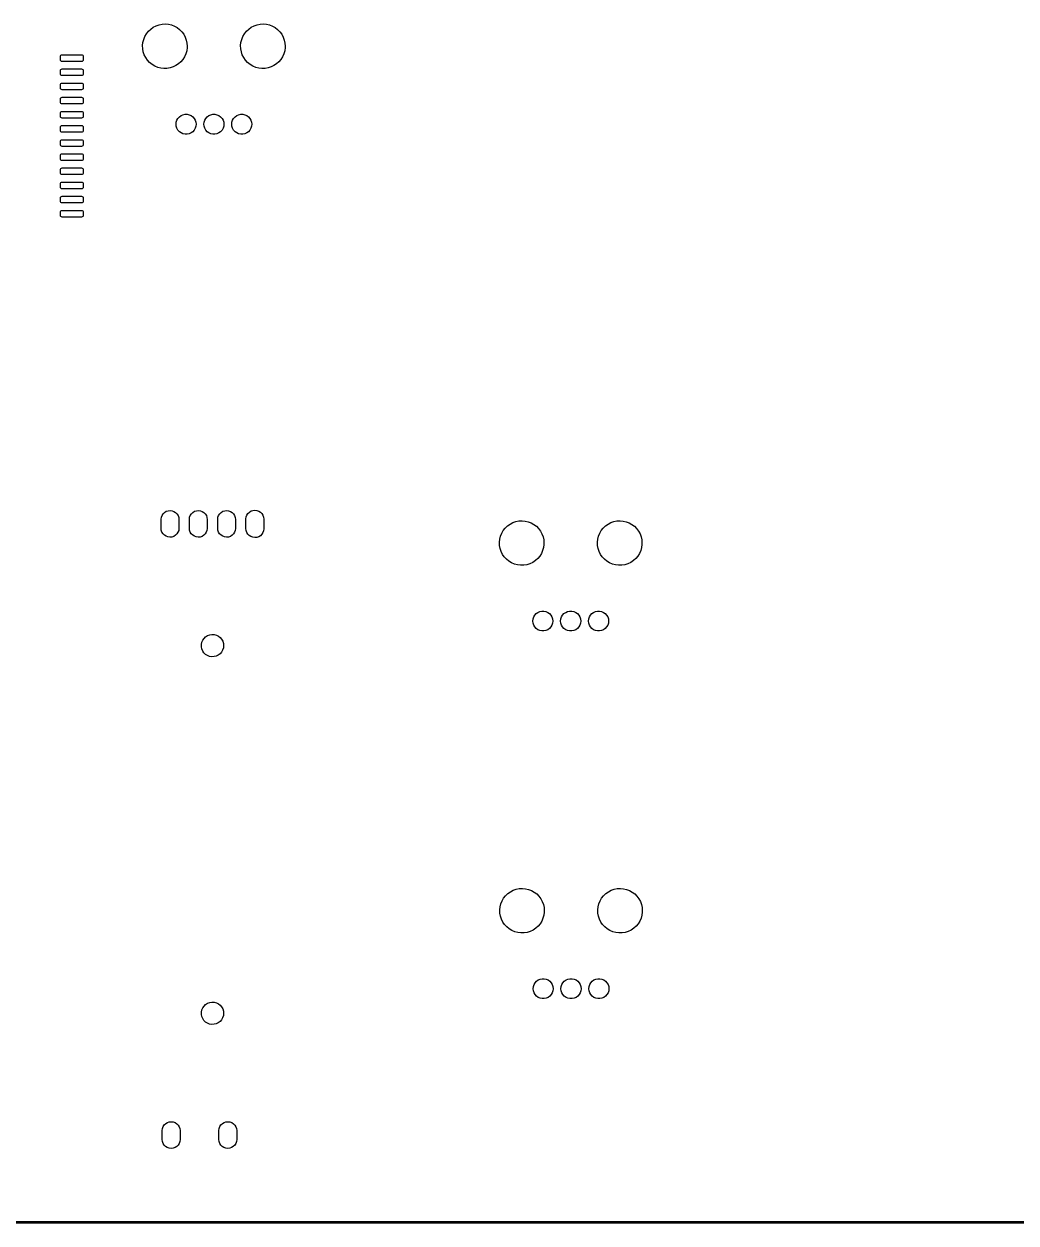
# Model space of a CAD drawing. Extents: x 119 to 479, y -311 to -51.
# Drawn here: x 299.9 to 389, y -311.1 to -203.4 of the extents above; entities that cross this region are included whole.
import ezdxf

# ---------------------------------------------------------------- set-up
doc = ezdxf.new("R2010")
doc.units = 0
doc.layers.add('BLACK', color=7, linetype='CONTINUOUS')

msp = doc.modelspace()

# ---------------------------------------------------------------- linework, layer by layer
at = {"layer": 'BLACK', "linetype": 'CONTINUOUS'}
for p, q in [((310.804, -204.57), (310.946, -204.326)), ((310.946, -204.326), (311.121, -204.104)), ((311.121, -204.104), (311.325, -203.909)), ((311.325, -203.909), (311.555, -203.745)), ((311.555, -203.745), (311.806, -203.614)), ((311.806, -203.614), (312.072, -203.521)), ((312.072, -203.521), (312.349, -203.466)), ((312.349, -203.466), (312.631, -203.45)), ((312.631, -203.45), (312.913, -203.475)), ((312.913, -203.475), (313.188, -203.538)), ((313.188, -203.538), (313.452, -203.64)), ((313.452, -203.64), (313.698, -203.778)), ((313.698, -203.778), (313.923, -203.95)), ((313.923, -203.95), (314.121, -204.151)), ((314.121, -204.151), (314.289, -204.378)), ((314.289, -204.378), (314.423, -204.627)), ((319.604, -204.57), (319.746, -204.326)), ((319.746, -204.326), (319.921, -204.104)), ((319.921, -204.104), (320.125, -203.909)), ((320.125, -203.909), (320.355, -203.745)), ((320.355, -203.745), (320.606, -203.614)), ((320.606, -203.614), (320.872, -203.521)), ((320.872, -203.521), (321.149, -203.466)), ((321.149, -203.466), (321.431, -203.45)), ((321.431, -203.45), (321.713, -203.475)), ((321.713, -203.475), (321.988, -203.538)), ((321.988, -203.538), (322.252, -203.64)), ((322.252, -203.64), (322.498, -203.778)), ((322.498, -203.778), (322.723, -203.95)), ((322.723, -203.95), (322.921, -204.151)), ((322.921, -204.151), (323.089, -204.378)), ((323.089, -204.378), (323.223, -204.627)), ((310.601, -205.387), (310.63, -205.106)), ((310.612, -205.669), (310.601, -205.387)), ((310.63, -205.106), (310.698, -204.832)), ((310.698, -204.832), (310.804, -204.57)), ((314.423, -204.627), (314.521, -204.892)), ((314.521, -204.892), (314.58, -205.168)), ((314.58, -205.168), (314.6, -205.45)), ((314.6, -205.45), (314.596, -205.576)), ((319.401, -205.387), (319.43, -205.106)), ((319.412, -205.669), (319.401, -205.387)), ((319.43, -205.106), (319.498, -204.832)), ((319.498, -204.832), (319.604, -204.57)), ((323.223, -204.627), (323.321, -204.892)), ((323.321, -204.892), (323.38, -205.168)), ((323.38, -205.168), (323.4, -205.45)), ((323.4, -205.45), (323.396, -205.576)), ((303.225, -206.365), (303.236, -206.308)), ((303.225, -206.665), (303.225, -206.365)), ((303.236, -206.308), (303.269, -206.259)), ((303.269, -206.259), (303.318, -206.226)), ((303.318, -206.226), (303.375, -206.215)), ((303.375, -206.215), (305.125, -206.215)), ((305.125, -206.215), (305.182, -206.226)), ((305.182, -206.226), (305.231, -206.259)), ((305.231, -206.259), (305.264, -206.308)), ((305.264, -206.308), (305.275, -206.365)), ((305.275, -206.365), (305.275, -206.665)), ((310.663, -205.947), (310.612, -205.669)), ((310.752, -206.215), (310.663, -205.947)), ((310.879, -206.468), (310.752, -206.215)), ((311.039, -206.7), (310.879, -206.468)), ((314.218, -206.626), (314.036, -206.842)), ((314.368, -206.386), (314.218, -206.626)), ((314.482, -206.127), (314.368, -206.386)), ((314.558, -205.856), (314.482, -206.127)), ((314.596, -205.576), (314.558, -205.856)), ((319.463, -205.947), (319.412, -205.669)), ((319.552, -206.215), (319.463, -205.947)), ((319.679, -206.468), (319.552, -206.215)), ((319.839, -206.7), (319.679, -206.468)), ((323.018, -206.626), (322.836, -206.842)), ((323.168, -206.386), (323.018, -206.626)), ((323.282, -206.127), (323.168, -206.386)), ((323.358, -205.856), (323.282, -206.127)), ((323.396, -205.576), (323.358, -205.856)), ((303.236, -206.722), (303.225, -206.665)), ((303.225, -207.635), (303.236, -207.578)), ((303.225, -207.935), (303.225, -207.635)), ((303.269, -206.771), (303.236, -206.722)), ((303.236, -207.578), (303.269, -207.529)), ((303.318, -206.804), (303.269, -206.771)), ((303.269, -207.529), (303.318, -207.496)), ((303.375, -206.815), (303.318, -206.804)), ((303.318, -207.496), (303.375, -207.485)), ((305.125, -206.815), (303.375, -206.815)), ((303.375, -207.485), (305.125, -207.485)), ((305.182, -206.804), (305.125, -206.815)), ((305.125, -207.485), (305.182, -207.496)), ((305.231, -206.771), (305.182, -206.804)), ((305.182, -207.496), (305.231, -207.529)), ((305.264, -206.722), (305.231, -206.771)), ((305.231, -207.529), (305.264, -207.578)), ((305.275, -206.665), (305.264, -206.722)), ((305.264, -207.578), (305.275, -207.635)), ((305.275, -207.635), (305.275, -207.935)), ((311.231, -206.908), (311.039, -206.7)), ((311.45, -207.086), (311.231, -206.908)), ((311.692, -207.232), (311.45, -207.086)), ((311.952, -207.342), (311.692, -207.232)), ((312.225, -207.415), (311.952, -207.342)), ((312.506, -207.448), (312.225, -207.415)), ((312.788, -207.441), (312.506, -207.448)), ((313.067, -207.395), (312.788, -207.441)), ((313.336, -207.31), (313.067, -207.395)), ((313.591, -207.187), (313.336, -207.31)), ((313.826, -207.03), (313.591, -207.187)), ((314.036, -206.842), (313.826, -207.03)), ((320.031, -206.908), (319.839, -206.7)), ((320.25, -207.086), (320.031, -206.908)), ((320.492, -207.232), (320.25, -207.086)), ((320.752, -207.342), (320.492, -207.232)), ((321.025, -207.415), (320.752, -207.342)), ((321.306, -207.448), (321.025, -207.415)), ((321.588, -207.441), (321.306, -207.448)), ((321.867, -207.395), (321.588, -207.441)), ((322.136, -207.31), (321.867, -207.395)), ((322.391, -207.187), (322.136, -207.31)), ((322.626, -207.03), (322.391, -207.187)), ((322.836, -206.842), (322.626, -207.03)), ((303.236, -207.992), (303.225, -207.935)), ((303.269, -208.041), (303.236, -207.992)), ((303.318, -208.074), (303.269, -208.041)), ((303.269, -208.799), (303.318, -208.766)), ((303.375, -208.085), (303.318, -208.074)), ((303.318, -208.766), (303.375, -208.755)), ((305.125, -208.085), (303.375, -208.085)), ((303.375, -208.755), (305.125, -208.755)), ((305.182, -208.074), (305.125, -208.085)), ((305.125, -208.755), (305.182, -208.766)), ((305.231, -208.041), (305.182, -208.074)), ((305.182, -208.766), (305.231, -208.799)), ((305.264, -207.992), (305.231, -208.041)), ((305.275, -207.935), (305.264, -207.992)), ((303.225, -208.905), (303.236, -208.848)), ((303.225, -209.205), (303.225, -208.905)), ((303.236, -209.262), (303.225, -209.205)), ((303.236, -208.848), (303.269, -208.799)), ((303.269, -209.311), (303.236, -209.262)), ((303.318, -209.344), (303.269, -209.311)), ((303.375, -209.355), (303.318, -209.344)), ((305.125, -209.355), (303.375, -209.355)), ((305.182, -209.344), (305.125, -209.355)), ((305.231, -209.311), (305.182, -209.344)), ((305.231, -208.799), (305.264, -208.848)), ((305.264, -209.262), (305.231, -209.311)), ((305.264, -208.848), (305.275, -208.905)), ((305.275, -209.205), (305.264, -209.262)), ((305.275, -208.905), (305.275, -209.205)), ((303.225, -210.175), (303.236, -210.118)), ((303.225, -210.475), (303.225, -210.175)), ((303.236, -210.532), (303.225, -210.475)), ((303.236, -210.118), (303.269, -210.069)), ((303.269, -210.581), (303.236, -210.532)), ((303.269, -210.069), (303.318, -210.036)), ((303.318, -210.614), (303.269, -210.581)), ((303.318, -210.036), (303.375, -210.025)), ((303.375, -210.625), (303.318, -210.614)), ((303.375, -210.025), (305.125, -210.025)), ((305.125, -210.625), (303.375, -210.625)), ((305.125, -210.025), (305.182, -210.036)), ((305.182, -210.614), (305.125, -210.625)), ((305.182, -210.036), (305.231, -210.069)), ((305.231, -210.581), (305.182, -210.614)), ((305.231, -210.069), (305.264, -210.118)), ((305.264, -210.532), (305.231, -210.581)), ((305.264, -210.118), (305.275, -210.175)), ((305.275, -210.475), (305.264, -210.532)), ((305.275, -210.175), (305.275, -210.475)), ((303.225, -211.445), (303.236, -211.388)), ((303.225, -211.745), (303.225, -211.445)), ((303.236, -211.802), (303.225, -211.745)), ((303.236, -211.388), (303.269, -211.339)), ((303.269, -211.851), (303.236, -211.802)), ((303.269, -211.339), (303.318, -211.306)), ((303.318, -211.884), (303.269, -211.851)), ((303.318, -211.306), (303.375, -211.295)), ((303.375, -211.895), (303.318, -211.884)), ((303.375, -211.295), (305.125, -211.295)), ((305.125, -211.895), (303.375, -211.895)), ((305.125, -211.295), (305.182, -211.306)), ((305.182, -211.884), (305.125, -211.895)), ((305.182, -211.306), (305.231, -211.339)), ((305.231, -211.851), (305.182, -211.884)), ((305.231, -211.339), (305.264, -211.388)), ((305.264, -211.802), (305.231, -211.851)), ((305.264, -211.388), (305.275, -211.445)), ((305.275, -211.745), (305.264, -211.802)), ((305.275, -211.445), (305.275, -211.745)), ((313.678, -212.084), (313.772, -211.921)), ((313.772, -211.921), (313.898, -211.781)), ((313.898, -211.781), (314.05, -211.671)), ((314.05, -211.671), (314.222, -211.594)), ((314.222, -211.594), (314.406, -211.555)), ((314.406, -211.555), (314.594, -211.555)), ((314.594, -211.555), (314.778, -211.594)), ((314.778, -211.594), (314.95, -211.671)), ((314.95, -211.671), (315.102, -211.781)), ((315.102, -211.781), (315.228, -211.921)), ((315.228, -211.921), (315.322, -212.084)), ((316.178, -212.084), (316.272, -211.921)), ((316.272, -211.921), (316.398, -211.781)), ((316.398, -211.781), (316.55, -211.671)), ((316.55, -211.671), (316.722, -211.594)), ((316.722, -211.594), (316.906, -211.555)), ((316.906, -211.555), (317.094, -211.555)), ((317.094, -211.555), (317.278, -211.594)), ((317.278, -211.594), (317.45, -211.671)), ((317.45, -211.671), (317.602, -211.781)), ((317.602, -211.781), (317.728, -211.921)), ((317.728, -211.921), (317.822, -212.084)), ((318.678, -212.084), (318.772, -211.921)), ((318.772, -211.921), (318.898, -211.781)), ((318.898, -211.781), (319.05, -211.671)), ((319.05, -211.671), (319.222, -211.594)), ((319.222, -211.594), (319.406, -211.555)), ((319.406, -211.555), (319.594, -211.555)), ((319.594, -211.555), (319.778, -211.594)), ((319.778, -211.594), (319.95, -211.671)), ((319.95, -211.671), (320.102, -211.781)), ((320.102, -211.781), (320.228, -211.921)), ((320.228, -211.921), (320.322, -212.084)), ((303.225, -212.715), (303.236, -212.658)), ((303.225, -213.015), (303.225, -212.715)), ((303.236, -213.072), (303.225, -213.015)), ((303.236, -212.658), (303.269, -212.609)), ((303.269, -213.121), (303.236, -213.072)), ((303.269, -212.609), (303.318, -212.576)), ((303.318, -212.576), (303.375, -212.565)), ((303.375, -212.565), (305.125, -212.565)), ((305.125, -212.565), (305.182, -212.576)), ((305.182, -212.576), (305.231, -212.609)), ((305.231, -212.609), (305.264, -212.658)), ((305.264, -213.072), (305.231, -213.121)), ((305.264, -212.658), (305.275, -212.715)), ((305.275, -213.015), (305.264, -213.072)), ((305.275, -212.715), (305.275, -213.015)), ((313.6, -212.45), (313.62, -212.263)), ((313.62, -212.637), (313.6, -212.45)), ((313.62, -212.263), (313.678, -212.084)), ((313.678, -212.816), (313.62, -212.637)), ((313.772, -212.979), (313.678, -212.816)), ((313.898, -213.119), (313.772, -212.979)), ((315.228, -212.979), (315.102, -213.119)), ((315.322, -212.816), (315.228, -212.979)), ((315.322, -212.084), (315.38, -212.263)), ((315.38, -212.637), (315.322, -212.816)), ((315.38, -212.263), (315.4, -212.45)), ((315.4, -212.45), (315.38, -212.637)), ((316.1, -212.45), (316.12, -212.263)), ((316.12, -212.637), (316.1, -212.45)), ((316.12, -212.263), (316.178, -212.084)), ((316.178, -212.816), (316.12, -212.637)), ((316.272, -212.979), (316.178, -212.816)), ((316.398, -213.119), (316.272, -212.979)), ((317.728, -212.979), (317.602, -213.119)), ((317.822, -212.816), (317.728, -212.979)), ((317.822, -212.084), (317.88, -212.263)), ((317.88, -212.637), (317.822, -212.816)), ((317.88, -212.263), (317.9, -212.45)), ((317.9, -212.45), (317.88, -212.637)), ((318.6, -212.45), (318.62, -212.263)), ((318.62, -212.637), (318.6, -212.45)), ((318.62, -212.263), (318.678, -212.084)), ((318.678, -212.816), (318.62, -212.637)), ((318.772, -212.979), (318.678, -212.816)), ((318.898, -213.119), (318.772, -212.979)), ((320.228, -212.979), (320.102, -213.119)), ((320.322, -212.816), (320.228, -212.979)), ((320.322, -212.084), (320.38, -212.263)), ((320.38, -212.637), (320.322, -212.816)), ((320.38, -212.263), (320.4, -212.45)), ((320.4, -212.45), (320.38, -212.637)), ((303.225, -213.985), (303.236, -213.928)), ((303.225, -214.285), (303.225, -213.985)), ((303.236, -213.928), (303.269, -213.879)), ((303.318, -213.154), (303.269, -213.121)), ((303.269, -213.879), (303.318, -213.846)), ((303.375, -213.165), (303.318, -213.154)), ((303.318, -213.846), (303.375, -213.835)), ((305.125, -213.165), (303.375, -213.165)), ((303.375, -213.835), (305.125, -213.835)), ((305.182, -213.154), (305.125, -213.165)), ((305.125, -213.835), (305.182, -213.846)), ((305.231, -213.121), (305.182, -213.154)), ((305.182, -213.846), (305.231, -213.879)), ((305.231, -213.879), (305.264, -213.928)), ((305.264, -213.928), (305.275, -213.985)), ((305.275, -213.985), (305.275, -214.285)), ((314.05, -213.229), (313.898, -213.119)), ((314.222, -213.306), (314.05, -213.229)), ((314.406, -213.345), (314.222, -213.306)), ((314.594, -213.345), (314.406, -213.345)), ((314.778, -213.306), (314.594, -213.345)), ((314.95, -213.229), (314.778, -213.306)), ((315.102, -213.119), (314.95, -213.229)), ((316.55, -213.229), (316.398, -213.119)), ((316.722, -213.306), (316.55, -213.229)), ((316.906, -213.345), (316.722, -213.306)), ((317.094, -213.345), (316.906, -213.345)), ((317.278, -213.306), (317.094, -213.345)), ((317.45, -213.229), (317.278, -213.306)), ((317.602, -213.119), (317.45, -213.229)), ((319.05, -213.229), (318.898, -213.119)), ((319.222, -213.306), (319.05, -213.229)), ((319.406, -213.345), (319.222, -213.306)), ((319.594, -213.345), (319.406, -213.345)), ((319.778, -213.306), (319.594, -213.345)), ((319.95, -213.229), (319.778, -213.306)), ((320.102, -213.119), (319.95, -213.229)), ((303.236, -214.342), (303.225, -214.285)), ((303.225, -215.255), (303.236, -215.198)), ((303.269, -214.391), (303.236, -214.342)), ((303.236, -215.198), (303.269, -215.149)), ((303.318, -214.424), (303.269, -214.391)), ((303.269, -215.149), (303.318, -215.116)), ((303.375, -214.435), (303.318, -214.424)), ((303.318, -215.116), (303.375, -215.105)), ((305.125, -214.435), (303.375, -214.435)), ((303.375, -215.105), (305.125, -215.105)), ((305.182, -214.424), (305.125, -214.435)), ((305.125, -215.105), (305.182, -215.116)), ((305.231, -214.391), (305.182, -214.424)), ((305.182, -215.116), (305.231, -215.149)), ((305.264, -214.342), (305.231, -214.391)), ((305.231, -215.149), (305.264, -215.198)), ((305.275, -214.285), (305.264, -214.342)), ((305.264, -215.198), (305.275, -215.255)), ((303.225, -215.555), (303.225, -215.255)), ((303.236, -215.612), (303.225, -215.555)), ((303.269, -215.661), (303.236, -215.612)), ((303.318, -215.694), (303.269, -215.661)), ((303.375, -215.705), (303.318, -215.694)), ((305.125, -215.705), (303.375, -215.705)), ((305.182, -215.694), (305.125, -215.705)), ((305.231, -215.661), (305.182, -215.694)), ((305.264, -215.612), (305.231, -215.661)), ((305.275, -215.555), (305.264, -215.612)), ((305.275, -215.255), (305.275, -215.555)), ((303.225, -216.525), (303.236, -216.468)), ((303.225, -216.825), (303.225, -216.525)), ((303.236, -216.882), (303.225, -216.825)), ((303.236, -216.468), (303.269, -216.419)), ((303.269, -216.931), (303.236, -216.882)), ((303.269, -216.419), (303.318, -216.386)), ((303.318, -216.964), (303.269, -216.931)), ((303.318, -216.386), (303.375, -216.375)), ((303.375, -216.975), (303.318, -216.964)), ((303.375, -216.375), (305.125, -216.375)), ((305.125, -216.975), (303.375, -216.975)), ((305.125, -216.375), (305.182, -216.386)), ((305.182, -216.964), (305.125, -216.975)), ((305.182, -216.386), (305.231, -216.419)), ((305.231, -216.931), (305.182, -216.964)), ((305.231, -216.419), (305.264, -216.468)), ((305.264, -216.882), (305.231, -216.931)), ((305.264, -216.468), (305.275, -216.525)), ((305.275, -216.825), (305.264, -216.882)), ((305.275, -216.525), (305.275, -216.825)), ((303.225, -217.795), (303.236, -217.738)), ((303.225, -218.095), (303.225, -217.795)), ((303.236, -218.152), (303.225, -218.095)), ((303.236, -217.738), (303.269, -217.689)), ((303.269, -218.201), (303.236, -218.152)), ((303.269, -217.689), (303.318, -217.656)), ((303.318, -218.234), (303.269, -218.201)), ((303.318, -217.656), (303.375, -217.645)), ((303.375, -218.245), (303.318, -218.234)), ((303.375, -217.645), (305.125, -217.645)), ((305.125, -218.245), (303.375, -218.245)), ((305.125, -217.645), (305.182, -217.656)), ((305.182, -218.234), (305.125, -218.245)), ((305.182, -217.656), (305.231, -217.689)), ((305.231, -218.201), (305.182, -218.234)), ((305.231, -217.689), (305.264, -217.738)), ((305.264, -218.152), (305.231, -218.201)), ((305.264, -217.738), (305.275, -217.795)), ((305.275, -218.095), (305.264, -218.152)), ((305.275, -217.795), (305.275, -218.095)), ((303.225, -219.065), (303.236, -219.008)), ((303.225, -219.365), (303.225, -219.065)), ((303.236, -219.422), (303.225, -219.365)), ((303.236, -219.008), (303.269, -218.959)), ((303.269, -219.471), (303.236, -219.422)), ((303.269, -218.959), (303.318, -218.926)), ((303.318, -219.504), (303.269, -219.471)), ((303.318, -218.926), (303.375, -218.915)), ((303.375, -219.515), (303.318, -219.504)), ((303.375, -218.915), (305.125, -218.915)), ((305.125, -219.515), (303.375, -219.515)), ((305.125, -218.915), (305.182, -218.926)), ((305.182, -219.504), (305.125, -219.515)), ((305.182, -218.926), (305.231, -218.959)), ((305.231, -219.471), (305.182, -219.504)), ((305.231, -218.959), (305.264, -219.008)), ((305.264, -219.422), (305.231, -219.471)), ((305.264, -219.008), (305.275, -219.065)), ((305.275, -219.365), (305.264, -219.422)), ((305.275, -219.065), (305.275, -219.365)), ((303.225, -220.335), (303.236, -220.278)), ((303.225, -220.635), (303.225, -220.335)), ((303.236, -220.278), (303.269, -220.229)), ((303.269, -220.229), (303.318, -220.196)), ((303.318, -220.196), (303.375, -220.185)), ((303.375, -220.185), (305.125, -220.185)), ((305.125, -220.185), (305.182, -220.196)), ((305.182, -220.196), (305.231, -220.229)), ((305.231, -220.229), (305.264, -220.278)), ((305.264, -220.278), (305.275, -220.335)), ((305.275, -220.335), (305.275, -220.635)), ((303.236, -220.692), (303.225, -220.635)), ((303.269, -220.741), (303.236, -220.692)), ((303.318, -220.774), (303.269, -220.741)), ((303.375, -220.785), (303.318, -220.774)), ((305.125, -220.785), (303.375, -220.785)), ((305.182, -220.774), (305.125, -220.785)), ((305.231, -220.741), (305.182, -220.774)), ((305.264, -220.692), (305.231, -220.741)), ((305.275, -220.635), (305.264, -220.692)), ((312.343, -247.562), (312.44, -247.412)), ((312.44, -247.412), (312.567, -247.288)), ((312.567, -247.288), (312.719, -247.194)), ((312.719, -247.194), (312.888, -247.137)), ((312.888, -247.137), (313.066, -247.118)), ((313.066, -247.118), (313.243, -247.139)), ((313.243, -247.139), (313.411, -247.199)), ((313.411, -247.199), (313.561, -247.295)), ((313.561, -247.295), (313.687, -247.421)), ((313.687, -247.421), (313.781, -247.572)), ((314.883, -247.562), (314.98, -247.412)), ((314.98, -247.412), (315.107, -247.288)), ((315.107, -247.288), (315.259, -247.194)), ((315.259, -247.194), (315.428, -247.137)), ((315.428, -247.137), (315.606, -247.118)), ((315.606, -247.118), (315.783, -247.139)), ((315.783, -247.139), (315.951, -247.199)), ((315.951, -247.199), (316.101, -247.295)), ((316.101, -247.295), (316.227, -247.421)), ((316.227, -247.421), (316.321, -247.572)), ((317.423, -247.562), (317.52, -247.412)), ((317.52, -247.412), (317.647, -247.288)), ((317.647, -247.288), (317.799, -247.194)), ((317.799, -247.194), (317.968, -247.137)), ((317.968, -247.137), (318.146, -247.118)), ((318.146, -247.118), (318.323, -247.139)), ((318.323, -247.139), (318.491, -247.199)), ((318.491, -247.199), (318.641, -247.295)), ((318.641, -247.295), (318.767, -247.421)), ((318.767, -247.421), (318.861, -247.572)), ((319.902, -247.699), (319.963, -247.531)), ((319.963, -247.531), (320.06, -247.381)), ((320.06, -247.381), (320.187, -247.257)), ((320.187, -247.257), (320.339, -247.163)), ((320.339, -247.163), (320.508, -247.106)), ((320.508, -247.106), (320.686, -247.087)), ((320.686, -247.087), (320.863, -247.108)), ((320.863, -247.108), (321.031, -247.168)), ((321.031, -247.168), (321.181, -247.264)), ((321.181, -247.264), (321.307, -247.39)), ((321.307, -247.39), (321.401, -247.541)), ((312.26, -247.907), (312.282, -247.73)), ((312.26, -247.918), (312.26, -247.907)), ((312.26, -248.718), (312.26, -247.918)), ((312.282, -247.73), (312.343, -247.562)), ((313.781, -247.572), (313.84, -247.741)), ((313.84, -247.741), (313.86, -247.918)), ((313.86, -247.918), (313.86, -248.718)), ((314.8, -247.907), (314.822, -247.73)), ((314.8, -247.918), (314.8, -247.907)), ((314.8, -248.718), (314.8, -247.918)), ((314.822, -247.73), (314.883, -247.562)), ((316.321, -247.572), (316.38, -247.741)), ((316.38, -247.741), (316.4, -247.918)), ((316.4, -247.918), (316.4, -248.718)), ((317.34, -247.907), (317.362, -247.73)), ((317.34, -247.918), (317.34, -247.907)), ((317.34, -248.718), (317.34, -247.918)), ((317.362, -247.73), (317.423, -247.562)), ((318.861, -247.572), (318.92, -247.741)), ((318.92, -247.741), (318.94, -247.918)), ((318.94, -247.918), (318.94, -248.718)), ((319.88, -247.876), (319.902, -247.699)), ((319.88, -247.887), (319.88, -247.876)), ((319.88, -248.749), (319.88, -247.887)), ((321.401, -247.541), (321.46, -247.71)), ((321.46, -247.71), (321.48, -247.887)), ((321.48, -247.887), (321.48, -248.749)), ((343.151, -248.694), (343.355, -248.499)), ((343.355, -248.499), (343.585, -248.335)), ((343.585, -248.335), (343.836, -248.204)), ((343.836, -248.204), (344.102, -248.111)), ((344.102, -248.111), (344.379, -248.056)), ((344.379, -248.056), (344.661, -248.04)), ((344.661, -248.04), (344.943, -248.065)), ((344.943, -248.065), (345.218, -248.128)), ((345.218, -248.128), (345.482, -248.23)), ((345.482, -248.23), (345.728, -248.368)), ((345.728, -248.368), (345.953, -248.54)), ((345.953, -248.54), (346.151, -248.741)), ((351.951, -248.694), (352.155, -248.499)), ((352.155, -248.499), (352.385, -248.335)), ((352.385, -248.335), (352.636, -248.204)), ((352.636, -248.204), (352.902, -248.111)), ((352.902, -248.111), (353.179, -248.056)), ((353.179, -248.056), (353.461, -248.04)), ((353.461, -248.04), (353.743, -248.065)), ((353.743, -248.065), (354.018, -248.128)), ((354.018, -248.128), (354.282, -248.23)), ((354.282, -248.23), (354.528, -248.368)), ((354.528, -248.368), (354.753, -248.54)), ((354.753, -248.54), (354.951, -248.741)), ((312.28, -248.895), (312.26, -248.718)), ((312.339, -249.064), (312.28, -248.895)), ((312.433, -249.215), (312.339, -249.064)), ((312.559, -249.341), (312.433, -249.215)), ((312.709, -249.437), (312.559, -249.341)), ((312.877, -249.497), (312.709, -249.437)), ((313.054, -249.518), (312.877, -249.497)), ((313.232, -249.499), (313.054, -249.518)), ((313.401, -249.442), (313.232, -249.499)), ((313.553, -249.348), (313.401, -249.442)), ((313.68, -249.224), (313.553, -249.348)), ((313.777, -249.074), (313.68, -249.224)), ((313.838, -248.906), (313.777, -249.074)), ((313.86, -248.729), (313.838, -248.906)), ((313.86, -248.718), (313.86, -248.729)), ((314.82, -248.895), (314.8, -248.718)), ((314.879, -249.064), (314.82, -248.895)), ((314.973, -249.215), (314.879, -249.064)), ((315.099, -249.341), (314.973, -249.215)), ((315.249, -249.437), (315.099, -249.341)), ((315.417, -249.497), (315.249, -249.437)), ((315.594, -249.518), (315.417, -249.497)), ((315.772, -249.499), (315.594, -249.518)), ((315.941, -249.442), (315.772, -249.499)), ((316.093, -249.348), (315.941, -249.442)), ((316.22, -249.224), (316.093, -249.348)), ((316.317, -249.074), (316.22, -249.224)), ((316.378, -248.906), (316.317, -249.074)), ((316.4, -248.729), (316.378, -248.906)), ((316.4, -248.718), (316.4, -248.729)), ((317.36, -248.895), (317.34, -248.718)), ((317.419, -249.064), (317.36, -248.895)), ((317.513, -249.215), (317.419, -249.064)), ((317.639, -249.341), (317.513, -249.215)), ((317.789, -249.437), (317.639, -249.341)), ((317.957, -249.497), (317.789, -249.437)), ((318.134, -249.518), (317.957, -249.497)), ((318.312, -249.499), (318.134, -249.518)), ((318.481, -249.442), (318.312, -249.499)), ((318.633, -249.348), (318.481, -249.442)), ((318.76, -249.224), (318.633, -249.348)), ((318.857, -249.074), (318.76, -249.224)), ((318.918, -248.906), (318.857, -249.074)), ((318.94, -248.729), (318.918, -248.906)), ((318.94, -248.718), (318.94, -248.729)), ((319.9, -248.926), (319.88, -248.749)), ((319.959, -249.095), (319.9, -248.926)), ((320.053, -249.246), (319.959, -249.095)), ((320.179, -249.372), (320.053, -249.246)), ((320.329, -249.468), (320.179, -249.372)), ((320.497, -249.528), (320.329, -249.468)), ((320.674, -249.549), (320.497, -249.528)), ((320.852, -249.53), (320.674, -249.549)), ((321.021, -249.473), (320.852, -249.53)), ((321.173, -249.379), (321.021, -249.473)), ((321.3, -249.255), (321.173, -249.379)), ((321.397, -249.105), (321.3, -249.255)), ((321.458, -248.937), (321.397, -249.105)), ((321.48, -248.76), (321.458, -248.937)), ((321.48, -248.749), (321.48, -248.76)), ((342.66, -249.696), (342.728, -249.422)), ((342.728, -249.422), (342.834, -249.16)), ((342.834, -249.16), (342.976, -248.916)), ((342.976, -248.916), (343.151, -248.694)), ((346.151, -248.741), (346.319, -248.968)), ((346.319, -248.968), (346.453, -249.217)), ((346.453, -249.217), (346.551, -249.482)), ((346.551, -249.482), (346.61, -249.758)), ((351.46, -249.696), (351.528, -249.422)), ((351.528, -249.422), (351.634, -249.16)), ((351.634, -249.16), (351.776, -248.916)), ((351.776, -248.916), (351.951, -248.694)), ((354.951, -248.741), (355.119, -248.968)), ((355.119, -248.968), (355.253, -249.217)), ((355.253, -249.217), (355.351, -249.482)), ((355.351, -249.482), (355.41, -249.758)), ((342.631, -249.977), (342.66, -249.696)), ((342.642, -250.259), (342.631, -249.977)), ((342.693, -250.537), (342.642, -250.259)), ((342.782, -250.805), (342.693, -250.537)), ((346.512, -250.717), (346.398, -250.976)), ((346.588, -250.446), (346.512, -250.717)), ((346.626, -250.166), (346.588, -250.446)), ((346.61, -249.758), (346.63, -250.04)), ((346.63, -250.04), (346.626, -250.166)), ((351.431, -249.977), (351.46, -249.696)), ((351.442, -250.259), (351.431, -249.977)), ((351.493, -250.537), (351.442, -250.259)), ((351.582, -250.805), (351.493, -250.537)), ((355.312, -250.717), (355.198, -250.976)), ((355.388, -250.446), (355.312, -250.717)), ((355.426, -250.166), (355.388, -250.446)), ((355.41, -249.758), (355.43, -250.04)), ((355.43, -250.04), (355.426, -250.166)), ((342.909, -251.058), (342.782, -250.805)), ((343.069, -251.29), (342.909, -251.058)), ((343.261, -251.498), (343.069, -251.29)), ((343.48, -251.676), (343.261, -251.498)), ((343.722, -251.822), (343.48, -251.676)), ((343.982, -251.932), (343.722, -251.822)), ((345.621, -251.777), (345.366, -251.9)), ((345.856, -251.62), (345.621, -251.777)), ((346.066, -251.432), (345.856, -251.62)), ((346.248, -251.216), (346.066, -251.432)), ((346.398, -250.976), (346.248, -251.216)), ((351.709, -251.058), (351.582, -250.805)), ((351.869, -251.29), (351.709, -251.058)), ((352.061, -251.498), (351.869, -251.29)), ((352.28, -251.676), (352.061, -251.498)), ((352.522, -251.822), (352.28, -251.676)), ((352.782, -251.932), (352.522, -251.822)), ((354.421, -251.777), (354.166, -251.9)), ((354.656, -251.62), (354.421, -251.777)), ((354.866, -251.432), (354.656, -251.62)), ((355.048, -251.216), (354.866, -251.432)), ((355.198, -250.976), (355.048, -251.216)), ((344.255, -252.005), (343.982, -251.932)), ((344.536, -252.038), (344.255, -252.005)), ((344.818, -252.031), (344.536, -252.038)), ((345.097, -251.985), (344.818, -252.031)), ((345.366, -251.9), (345.097, -251.985)), ((353.055, -252.005), (352.782, -251.932)), ((353.336, -252.038), (353.055, -252.005)), ((353.618, -252.031), (353.336, -252.038)), ((353.897, -251.985), (353.618, -252.031)), ((354.166, -251.9), (353.897, -251.985)), ((346.252, -256.184), (346.436, -256.145)), ((346.436, -256.145), (346.624, -256.145)), ((346.624, -256.145), (346.808, -256.184)), ((348.752, -256.184), (348.936, -256.145)), ((348.936, -256.145), (349.124, -256.145)), ((349.124, -256.145), (349.308, -256.184)), ((351.252, -256.184), (351.436, -256.145)), ((351.436, -256.145), (351.624, -256.145)), ((351.624, -256.145), (351.808, -256.184)), ((345.63, -257.04), (345.65, -256.853)), ((345.65, -257.227), (345.63, -257.04)), ((345.65, -256.853), (345.708, -256.674)), ((345.708, -256.674), (345.802, -256.511)), ((345.802, -256.511), (345.928, -256.371)), ((345.928, -256.371), (346.08, -256.261)), ((346.08, -256.261), (346.252, -256.184)), ((346.808, -256.184), (346.98, -256.261)), ((346.98, -256.261), (347.132, -256.371)), ((347.132, -256.371), (347.258, -256.511)), ((347.258, -256.511), (347.352, -256.674)), ((347.352, -256.674), (347.41, -256.853)), ((347.41, -256.853), (347.43, -257.04)), ((347.43, -257.04), (347.41, -257.227)), ((348.13, -257.04), (348.15, -256.853)), ((348.15, -257.227), (348.13, -257.04)), ((348.15, -256.853), (348.208, -256.674)), ((348.208, -256.674), (348.302, -256.511)), ((348.302, -256.511), (348.428, -256.371)), ((348.428, -256.371), (348.58, -256.261)), ((348.58, -256.261), (348.752, -256.184)), ((349.308, -256.184), (349.48, -256.261)), ((349.48, -256.261), (349.632, -256.371)), ((349.632, -256.371), (349.758, -256.511)), ((349.758, -256.511), (349.852, -256.674)), ((349.852, -256.674), (349.91, -256.853)), ((349.91, -256.853), (349.93, -257.04)), ((349.93, -257.04), (349.91, -257.227)), ((350.63, -257.04), (350.65, -256.853)), ((350.65, -257.227), (350.63, -257.04)), ((350.65, -256.853), (350.708, -256.674)), ((350.708, -256.674), (350.802, -256.511)), ((350.802, -256.511), (350.928, -256.371)), ((350.928, -256.371), (351.08, -256.261)), ((351.08, -256.261), (351.252, -256.184)), ((351.808, -256.184), (351.98, -256.261)), ((351.98, -256.261), (352.132, -256.371)), ((352.132, -256.371), (352.258, -256.511)), ((352.258, -256.511), (352.352, -256.674)), ((352.352, -256.674), (352.41, -256.853)), ((352.41, -256.853), (352.43, -257.04)), ((352.43, -257.04), (352.41, -257.227)), ((316.432, -258.351), (316.621, -258.281)), ((316.621, -258.281), (316.821, -258.251)), ((316.821, -258.251), (317.023, -258.262)), ((317.023, -258.262), (317.219, -258.313)), ((345.708, -257.406), (345.65, -257.227)), ((345.802, -257.569), (345.708, -257.406)), ((345.928, -257.709), (345.802, -257.569)), ((346.08, -257.819), (345.928, -257.709)), ((346.252, -257.896), (346.08, -257.819)), ((346.436, -257.935), (346.252, -257.896)), ((346.624, -257.935), (346.436, -257.935)), ((346.808, -257.896), (346.624, -257.935)), ((346.98, -257.819), (346.808, -257.896)), ((347.132, -257.709), (346.98, -257.819)), ((347.258, -257.569), (347.132, -257.709)), ((347.352, -257.406), (347.258, -257.569)), ((347.41, -257.227), (347.352, -257.406)), ((348.208, -257.406), (348.15, -257.227)), ((348.302, -257.569), (348.208, -257.406)), ((348.428, -257.709), (348.302, -257.569)), ((348.58, -257.819), (348.428, -257.709)), ((348.752, -257.896), (348.58, -257.819)), ((348.936, -257.935), (348.752, -257.896)), ((349.124, -257.935), (348.936, -257.935)), ((349.308, -257.896), (349.124, -257.935)), ((349.48, -257.819), (349.308, -257.896)), ((349.632, -257.709), (349.48, -257.819)), ((349.758, -257.569), (349.632, -257.709)), ((349.852, -257.406), (349.758, -257.569)), ((349.91, -257.227), (349.852, -257.406)), ((350.708, -257.406), (350.65, -257.227)), ((350.802, -257.569), (350.708, -257.406)), ((350.928, -257.709), (350.802, -257.569)), ((351.08, -257.819), (350.928, -257.709)), ((351.252, -257.896), (351.08, -257.819)), ((351.436, -257.935), (351.252, -257.896)), ((351.624, -257.935), (351.436, -257.935)), ((351.808, -257.896), (351.624, -257.935)), ((351.98, -257.819), (351.808, -257.896)), ((352.132, -257.709), (351.98, -257.819)), ((352.258, -257.569), (352.132, -257.709)), ((352.352, -257.406), (352.258, -257.569)), ((352.41, -257.227), (352.352, -257.406)), ((315.875, -259.145), (315.917, -258.948)), ((315.875, -259.348), (315.875, -259.145)), ((315.915, -259.546), (315.875, -259.348)), ((315.917, -258.948), (315.997, -258.762)), ((315.997, -258.762), (316.113, -258.597)), ((316.113, -258.597), (316.26, -258.458)), ((316.26, -258.458), (316.432, -258.351)), ((317.219, -258.313), (317.4, -258.402)), ((317.4, -258.402), (317.56, -258.526)), ((317.56, -258.526), (317.691, -258.679)), ((317.691, -258.679), (317.789, -258.856)), ((317.789, -258.856), (317.85, -259.049)), ((317.87, -259.257), (317.848, -259.458)), ((317.85, -259.049), (317.87, -259.25)), ((317.87, -259.25), (317.87, -259.257)), ((315.994, -259.732), (315.915, -259.546)), ((316.108, -259.898), (315.994, -259.732)), ((316.254, -260.038), (316.108, -259.898)), ((316.425, -260.146), (316.254, -260.038)), ((316.615, -260.217), (316.425, -260.146)), ((316.814, -260.248), (316.615, -260.217)), ((317.016, -260.239), (316.814, -260.248)), ((317.212, -260.19), (317.016, -260.239)), ((317.394, -260.102), (317.212, -260.19)), ((317.555, -259.979), (317.394, -260.102)), ((317.687, -259.826), (317.555, -259.979)), ((317.786, -259.65), (317.687, -259.826)), ((317.848, -259.458), (317.786, -259.65)), ((342.864, -282.16), (343.006, -281.916)), ((343.006, -281.916), (343.181, -281.694)), ((343.181, -281.694), (343.385, -281.499)), ((343.385, -281.499), (343.615, -281.335)), ((343.615, -281.335), (343.866, -281.204)), ((343.866, -281.204), (344.132, -281.111)), ((344.132, -281.111), (344.409, -281.056)), ((344.409, -281.056), (344.691, -281.04)), ((344.691, -281.04), (344.973, -281.065)), ((344.973, -281.065), (345.248, -281.128)), ((345.248, -281.128), (345.512, -281.23)), ((345.512, -281.23), (345.758, -281.368)), ((345.758, -281.368), (345.983, -281.54)), ((345.983, -281.54), (346.181, -281.741)), ((346.181, -281.741), (346.349, -281.968)), ((346.349, -281.968), (346.483, -282.217)), ((351.664, -282.16), (351.806, -281.916)), ((351.806, -281.916), (351.981, -281.694)), ((351.981, -281.694), (352.185, -281.499)), ((352.185, -281.499), (352.415, -281.335)), ((352.415, -281.335), (352.666, -281.204)), ((352.666, -281.204), (352.932, -281.111)), ((352.932, -281.111), (353.209, -281.056)), ((353.209, -281.056), (353.491, -281.04)), ((353.491, -281.04), (353.773, -281.065)), ((353.773, -281.065), (354.048, -281.128)), ((354.048, -281.128), (354.312, -281.23)), ((354.312, -281.23), (354.558, -281.368)), ((354.558, -281.368), (354.783, -281.54)), ((354.783, -281.54), (354.981, -281.741)), ((354.981, -281.741), (355.149, -281.968)), ((355.149, -281.968), (355.283, -282.217)), ((342.661, -282.977), (342.69, -282.696)), ((342.672, -283.259), (342.661, -282.977)), ((342.69, -282.696), (342.758, -282.422)), ((342.758, -282.422), (342.864, -282.16)), ((346.483, -282.217), (346.581, -282.482)), ((346.581, -282.482), (346.64, -282.758)), ((346.64, -282.758), (346.66, -283.04)), ((346.66, -283.04), (346.656, -283.166)), ((351.461, -282.977), (351.49, -282.696)), ((351.472, -283.259), (351.461, -282.977)), ((351.49, -282.696), (351.558, -282.422)), ((351.558, -282.422), (351.664, -282.16)), ((355.283, -282.217), (355.381, -282.482)), ((355.381, -282.482), (355.44, -282.758)), ((355.44, -282.758), (355.46, -283.04)), ((355.46, -283.04), (355.456, -283.166)), ((342.723, -283.537), (342.672, -283.259)), ((342.812, -283.805), (342.723, -283.537)), ((342.939, -284.058), (342.812, -283.805)), ((343.099, -284.29), (342.939, -284.058)), ((346.428, -283.976), (346.278, -284.216)), ((346.542, -283.717), (346.428, -283.976)), ((346.618, -283.446), (346.542, -283.717)), ((346.656, -283.166), (346.618, -283.446)), ((351.523, -283.537), (351.472, -283.259)), ((351.612, -283.805), (351.523, -283.537)), ((351.739, -284.058), (351.612, -283.805)), ((351.899, -284.29), (351.739, -284.058)), ((355.228, -283.976), (355.078, -284.216)), ((355.342, -283.717), (355.228, -283.976)), ((355.418, -283.446), (355.342, -283.717)), ((355.456, -283.166), (355.418, -283.446)), ((343.291, -284.498), (343.099, -284.29)), ((343.51, -284.676), (343.291, -284.498)), ((343.752, -284.822), (343.51, -284.676)), ((344.012, -284.932), (343.752, -284.822)), ((344.285, -285.005), (344.012, -284.932)), ((344.566, -285.038), (344.285, -285.005)), ((344.848, -285.031), (344.566, -285.038)), ((345.127, -284.985), (344.848, -285.031)), ((345.396, -284.9), (345.127, -284.985)), ((345.651, -284.777), (345.396, -284.9)), ((345.886, -284.62), (345.651, -284.777)), ((346.096, -284.432), (345.886, -284.62)), ((346.278, -284.216), (346.096, -284.432)), ((352.091, -284.498), (351.899, -284.29)), ((352.31, -284.676), (352.091, -284.498)), ((352.552, -284.822), (352.31, -284.676)), ((352.812, -284.932), (352.552, -284.822)), ((353.085, -285.005), (352.812, -284.932)), ((353.366, -285.038), (353.085, -285.005)), ((353.648, -285.031), (353.366, -285.038)), ((353.927, -284.985), (353.648, -285.031)), ((354.196, -284.9), (353.927, -284.985)), ((354.451, -284.777), (354.196, -284.9)), ((354.686, -284.62), (354.451, -284.777)), ((354.896, -284.432), (354.686, -284.62)), ((355.078, -284.216), (354.896, -284.432)), ((345.738, -289.674), (345.832, -289.511)), ((345.832, -289.511), (345.958, -289.371)), ((345.958, -289.371), (346.11, -289.261)), ((346.11, -289.261), (346.282, -289.184)), ((346.282, -289.184), (346.466, -289.145)), ((346.466, -289.145), (346.654, -289.145)), ((346.654, -289.145), (346.838, -289.184)), ((346.838, -289.184), (347.01, -289.261)), ((347.01, -289.261), (347.162, -289.371)), ((347.162, -289.371), (347.288, -289.511)), ((347.288, -289.511), (347.382, -289.674)), ((348.238, -289.674), (348.332, -289.511)), ((348.332, -289.511), (348.458, -289.371)), ((348.458, -289.371), (348.61, -289.261)), ((348.61, -289.261), (348.782, -289.184)), ((348.782, -289.184), (348.966, -289.145)), ((348.966, -289.145), (349.154, -289.145)), ((349.154, -289.145), (349.338, -289.184)), ((349.338, -289.184), (349.51, -289.261)), ((349.51, -289.261), (349.662, -289.371)), ((349.662, -289.371), (349.788, -289.511)), ((349.788, -289.511), (349.882, -289.674)), ((350.738, -289.674), (350.832, -289.511)), ((350.832, -289.511), (350.958, -289.371)), ((350.958, -289.371), (351.11, -289.261)), ((351.11, -289.261), (351.282, -289.184)), ((351.282, -289.184), (351.466, -289.145)), ((351.466, -289.145), (351.654, -289.145)), ((351.654, -289.145), (351.838, -289.184)), ((351.838, -289.184), (352.01, -289.261)), ((352.01, -289.261), (352.162, -289.371)), ((352.162, -289.371), (352.288, -289.511)), ((352.288, -289.511), (352.382, -289.674)), ((345.66, -290.04), (345.68, -289.853)), ((345.68, -290.227), (345.66, -290.04)), ((345.68, -289.853), (345.738, -289.674)), ((345.738, -290.406), (345.68, -290.227)), ((345.832, -290.569), (345.738, -290.406)), ((345.958, -290.709), (345.832, -290.569)), ((347.288, -290.569), (347.162, -290.709)), ((347.382, -290.406), (347.288, -290.569)), ((347.382, -289.674), (347.44, -289.853)), ((347.44, -290.227), (347.382, -290.406)), ((347.44, -289.853), (347.46, -290.04)), ((347.46, -290.04), (347.44, -290.227)), ((348.16, -290.04), (348.18, -289.853)), ((348.18, -290.227), (348.16, -290.04)), ((348.18, -289.853), (348.238, -289.674)), ((348.238, -290.406), (348.18, -290.227)), ((348.332, -290.569), (348.238, -290.406)), ((348.458, -290.709), (348.332, -290.569)), ((349.788, -290.569), (349.662, -290.709)), ((349.882, -290.406), (349.788, -290.569)), ((349.882, -289.674), (349.94, -289.853)), ((349.94, -290.227), (349.882, -290.406)), ((349.94, -289.853), (349.96, -290.04)), ((349.96, -290.04), (349.94, -290.227)), ((350.66, -290.04), (350.68, -289.853)), ((350.68, -290.227), (350.66, -290.04)), ((350.68, -289.853), (350.738, -289.674)), ((350.738, -290.406), (350.68, -290.227)), ((350.832, -290.569), (350.738, -290.406)), ((350.958, -290.709), (350.832, -290.569)), ((352.288, -290.569), (352.162, -290.709)), ((352.382, -290.406), (352.288, -290.569)), ((352.382, -289.674), (352.44, -289.853)), ((352.44, -290.227), (352.382, -290.406)), ((352.44, -289.853), (352.46, -290.04)), ((352.46, -290.04), (352.44, -290.227)), ((315.997, -291.762), (316.113, -291.597)), ((316.113, -291.597), (316.26, -291.458)), ((316.26, -291.458), (316.432, -291.351)), ((316.432, -291.351), (316.621, -291.281)), ((316.621, -291.281), (316.821, -291.251)), ((316.821, -291.251), (317.023, -291.262)), ((317.023, -291.262), (317.219, -291.313)), ((317.219, -291.313), (317.4, -291.402)), ((317.4, -291.402), (317.56, -291.526)), ((317.56, -291.526), (317.691, -291.679)), ((346.11, -290.819), (345.958, -290.709)), ((346.282, -290.896), (346.11, -290.819)), ((346.466, -290.935), (346.282, -290.896)), ((346.654, -290.935), (346.466, -290.935)), ((346.838, -290.896), (346.654, -290.935)), ((347.01, -290.819), (346.838, -290.896)), ((347.162, -290.709), (347.01, -290.819)), ((348.61, -290.819), (348.458, -290.709)), ((348.782, -290.896), (348.61, -290.819)), ((348.966, -290.935), (348.782, -290.896)), ((349.154, -290.935), (348.966, -290.935)), ((349.338, -290.896), (349.154, -290.935)), ((349.51, -290.819), (349.338, -290.896)), ((349.662, -290.709), (349.51, -290.819)), ((351.11, -290.819), (350.958, -290.709)), ((351.282, -290.896), (351.11, -290.819)), ((351.466, -290.935), (351.282, -290.896)), ((351.654, -290.935), (351.466, -290.935)), ((351.838, -290.896), (351.654, -290.935)), ((352.01, -290.819), (351.838, -290.896)), ((352.162, -290.709), (352.01, -290.819)), ((315.875, -292.145), (315.917, -291.948)), ((315.875, -292.348), (315.875, -292.145)), ((315.915, -292.546), (315.875, -292.348)), ((315.994, -292.732), (315.915, -292.546)), ((315.917, -291.948), (315.997, -291.762)), ((316.108, -292.898), (315.994, -292.732)), ((317.786, -292.65), (317.687, -292.826)), ((317.691, -291.679), (317.789, -291.856)), ((317.848, -292.458), (317.786, -292.65)), ((317.789, -291.856), (317.85, -292.049)), ((317.87, -292.257), (317.848, -292.458)), ((317.85, -292.049), (317.87, -292.25)), ((317.87, -292.25), (317.87, -292.257)), ((316.254, -293.038), (316.108, -292.898)), ((316.425, -293.146), (316.254, -293.038)), ((316.615, -293.217), (316.425, -293.146)), ((316.814, -293.248), (316.615, -293.217)), ((317.016, -293.239), (316.814, -293.248)), ((317.212, -293.19), (317.016, -293.239)), ((317.394, -293.102), (317.212, -293.19)), ((317.555, -292.979), (317.394, -293.102)), ((317.687, -292.826), (317.555, -292.979)), ((312.392, -302.594), (312.453, -302.426)), ((312.453, -302.426), (312.55, -302.276)), ((312.55, -302.276), (312.677, -302.152)), ((312.677, -302.152), (312.829, -302.058)), ((312.829, -302.058), (312.998, -302.001)), ((312.998, -302.001), (313.176, -301.982)), ((313.176, -301.982), (313.353, -302.003)), ((313.353, -302.003), (313.521, -302.063)), ((313.521, -302.063), (313.671, -302.159)), ((313.671, -302.159), (313.797, -302.285)), ((313.797, -302.285), (313.891, -302.436)), ((317.472, -302.594), (317.533, -302.426)), ((317.533, -302.426), (317.63, -302.276)), ((317.63, -302.276), (317.757, -302.152)), ((317.757, -302.152), (317.909, -302.058)), ((317.909, -302.058), (318.078, -302.001)), ((318.078, -302.001), (318.256, -301.982)), ((318.256, -301.982), (318.433, -302.003)), ((318.433, -302.003), (318.601, -302.063)), ((318.601, -302.063), (318.751, -302.159)), ((318.751, -302.159), (318.877, -302.285)), ((318.877, -302.285), (318.971, -302.436)), ((312.37, -302.771), (312.392, -302.594)), ((312.37, -302.782), (312.37, -302.771)), ((312.37, -303.582), (312.37, -302.782)), ((313.891, -302.436), (313.95, -302.605)), ((313.95, -302.605), (313.97, -302.782)), ((313.97, -302.782), (313.97, -303.582)), ((317.45, -302.771), (317.472, -302.594)), ((317.45, -302.782), (317.45, -302.771)), ((317.45, -303.582), (317.45, -302.782)), ((318.971, -302.436), (319.03, -302.605)), ((319.03, -302.605), (319.05, -302.782)), ((319.05, -302.782), (319.05, -303.582)), ((312.39, -303.759), (312.37, -303.582)), ((312.449, -303.928), (312.39, -303.759)), ((312.543, -304.079), (312.449, -303.928)), ((312.669, -304.205), (312.543, -304.079)), ((312.819, -304.301), (312.669, -304.205)), ((312.987, -304.361), (312.819, -304.301)), ((313.164, -304.382), (312.987, -304.361)), ((313.342, -304.363), (313.164, -304.382)), ((313.511, -304.306), (313.342, -304.363)), ((313.663, -304.212), (313.511, -304.306)), ((313.79, -304.088), (313.663, -304.212)), ((313.887, -303.938), (313.79, -304.088)), ((313.948, -303.77), (313.887, -303.938)), ((313.97, -303.593), (313.948, -303.77)), ((313.97, -303.582), (313.97, -303.593)), ((317.47, -303.759), (317.45, -303.582)), ((317.529, -303.928), (317.47, -303.759)), ((317.623, -304.079), (317.529, -303.928)), ((317.749, -304.205), (317.623, -304.079)), ((317.899, -304.301), (317.749, -304.205)), ((318.067, -304.361), (317.899, -304.301)), ((318.244, -304.382), (318.067, -304.361)), ((318.422, -304.363), (318.244, -304.382)), ((318.591, -304.306), (318.422, -304.363)), ((318.743, -304.212), (318.591, -304.306)), ((318.87, -304.088), (318.743, -304.212)), ((318.967, -303.938), (318.87, -304.088)), ((319.028, -303.77), (318.967, -303.938)), ((319.05, -303.593), (319.028, -303.77)), ((319.05, -303.582), (319.05, -303.593)), ((119.075, -310.925), (478.925, -310.925)), ((479, -311.075), (119, -311.075))]:
    msp.add_line(p, q, dxfattribs=at)

doc.saveas('drawing.dxf')
